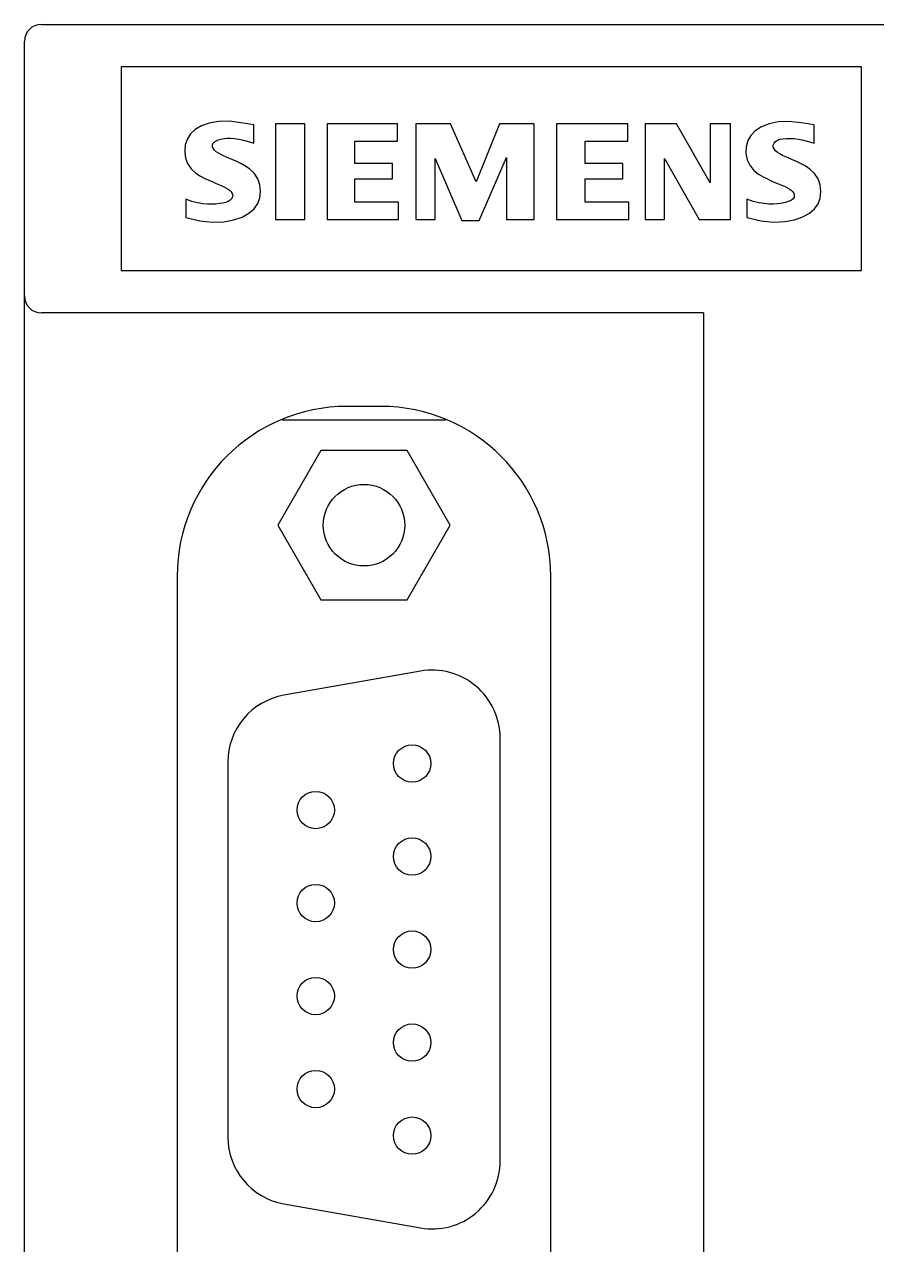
# Model space of a CAD drawing. Extents: x 10 to 952, y 6 to 232.
# Drawn here: x 670.12 to 688.46, y 179.97 to 206.23 of the extents above; entities that cross this region are included whole.
import ezdxf

# ---------------------------------------------------------------- set-up
doc = ezdxf.new("R2010")
doc.units = 0
doc.header["$LTSCALE"] = 5
doc.header["$MEASUREMENT"] = 0
doc.layers.get('0').update_dxf_attribs({"linetype": 'CONTINUOUS'})

msp = doc.modelspace()

# ---------------------------------------------------------------- linework, layer by layer
at = {"color": 7, "linetype": 'Continuous'}
for p, q in [((670.49, 206.229), (702.641, 206.229)), ((670.125, 119.277), (670.125, 205.864)), ((672.207, 205.316), (672.207, 200.932)), ((688.136, 205.316), (672.207, 205.316)), ((688.136, 200.932), (688.136, 205.316)), ((674.103, 204.103), (673.937, 204.044)), ((674.301, 204.138), (674.103, 204.103)), ((674.529, 204.143), (674.301, 204.138)), ((674.785, 204.114), (674.529, 204.143)), ((675.064, 204.066), (674.785, 204.114)), ((675.064, 203.672), (675.064, 204.066)), ((675.525, 204.088), (675.525, 202.028)), ((676.16, 204.088), (675.525, 204.088)), ((676.16, 202.028), (676.16, 204.088)), ((676.643, 204.088), (676.643, 202.028)), ((678.155, 204.088), (676.643, 204.088)), ((678.155, 203.715), (678.155, 204.088)), ((678.55, 204.088), (678.55, 202.028)), ((679.295, 204.088), (678.55, 204.088)), ((679.843, 202.839), (679.295, 204.088)), ((680.347, 204.088), (679.843, 202.839)), ((681.093, 204.088), (680.347, 204.088)), ((681.093, 202.028), (681.093, 204.088)), ((681.575, 204.088), (681.575, 202.028)), ((683.109, 204.088), (681.575, 204.088)), ((683.109, 203.715), (683.109, 204.088)), ((683.482, 204.088), (683.482, 202.028)), ((684.161, 204.088), (683.482, 204.088)), ((684.885, 202.817), (684.161, 204.088)), ((684.885, 204.088), (684.885, 202.817)), ((685.323, 204.088), (684.885, 204.088)), ((685.323, 202.028), (685.323, 204.088)), ((686.149, 204.089), (685.985, 204.022)), ((686.348, 204.13), (686.149, 204.089)), ((686.578, 204.139), (686.348, 204.13)), ((686.837, 204.112), (686.578, 204.139)), ((687.121, 204.066), (686.837, 204.112)), ((687.121, 203.672), (687.121, 204.066)), ((673.702, 203.873), (673.631, 203.763)), ((673.803, 203.966), (673.702, 203.873)), ((673.937, 204.044), (673.803, 203.966)), ((685.759, 203.84), (685.693, 203.727)), ((685.854, 203.938), (685.759, 203.84)), ((685.985, 204.022), (685.854, 203.938)), ((673.587, 203.635), (673.574, 203.49)), ((673.631, 203.763), (673.587, 203.635)), ((674.171, 203.63), (674.183, 203.666)), ((674.173, 203.593), (674.171, 203.63)), ((674.189, 203.557), (674.173, 203.593)), ((674.183, 203.666), (674.211, 203.697)), ((674.217, 203.521), (674.189, 203.557)), ((674.211, 203.697), (674.25, 203.723)), ((674.25, 203.723), (674.298, 203.744)), ((674.298, 203.744), (674.353, 203.761)), ((674.353, 203.761), (674.415, 203.773)), ((674.415, 203.773), (674.485, 203.78)), ((674.485, 203.78), (674.562, 203.78)), ((674.562, 203.78), (674.646, 203.774)), ((674.646, 203.774), (674.738, 203.76)), ((674.738, 203.76), (674.839, 203.739)), ((674.839, 203.739), (674.947, 203.709)), ((674.947, 203.709), (675.064, 203.672)), ((677.235, 203.233), (677.235, 203.715)), ((677.235, 203.715), (678.155, 203.715)), ((682.189, 203.233), (682.189, 203.715)), ((682.189, 203.715), (683.109, 203.715)), ((685.656, 203.596), (685.65, 203.452)), ((685.693, 203.727), (685.656, 203.596)), ((686.24, 203.631), (686.256, 203.673)), ((686.241, 203.59), (686.24, 203.631)), ((686.258, 203.548), (686.241, 203.59)), ((686.256, 203.673), (686.288, 203.711)), ((686.289, 203.509), (686.258, 203.548)), ((686.288, 203.711), (686.333, 203.738)), ((686.333, 203.738), (686.391, 203.757)), ((686.391, 203.757), (686.455, 203.769)), ((686.455, 203.769), (686.527, 203.775)), ((686.527, 203.775), (686.605, 203.776)), ((686.605, 203.776), (686.691, 203.772)), ((686.691, 203.772), (686.786, 203.76)), ((686.786, 203.76), (686.889, 203.741)), ((686.889, 203.741), (687, 203.712)), ((687, 203.712), (687.121, 203.672)), ((673.574, 203.49), (673.59, 203.353)), ((673.59, 203.353), (673.636, 203.233)), ((674.255, 203.489), (674.217, 203.521)), ((674.3, 203.46), (674.255, 203.489)), ((674.351, 203.431), (674.3, 203.46)), ((674.409, 203.403), (674.351, 203.431)), ((674.472, 203.375), (674.409, 203.403)), ((674.613, 203.312), (674.472, 203.375)), ((674.693, 203.275), (674.613, 203.312)), ((674.779, 203.233), (674.693, 203.275)), ((678.966, 202.028), (678.966, 203.343)), ((678.966, 203.343), (679.536, 202.006)), ((679.909, 202.006), (680.501, 203.365)), ((680.501, 203.365), (680.501, 202.028)), ((683.898, 202.028), (683.898, 203.343)), ((683.898, 203.343), (684.644, 202.028)), ((685.65, 203.452), (685.675, 203.317)), ((685.675, 203.317), (685.733, 203.196)), ((686.331, 203.474), (686.289, 203.509)), ((686.383, 203.442), (686.331, 203.474)), ((686.442, 203.411), (686.383, 203.442)), ((686.507, 203.381), (686.442, 203.411)), ((686.578, 203.349), (686.507, 203.381)), ((686.655, 203.315), (686.578, 203.349)), ((686.738, 203.278), (686.655, 203.315)), ((686.828, 203.235), (686.738, 203.278)), ((673.636, 203.233), (673.714, 203.12)), ((673.714, 203.12), (673.813, 203.028)), ((673.813, 203.028), (673.914, 202.964)), ((674.871, 203.183), (674.779, 203.233)), ((674.969, 203.118), (674.871, 203.183)), ((675.066, 203.025), (674.969, 203.118)), ((675.145, 202.908), (675.066, 203.025)), ((678.046, 203.233), (677.235, 203.233)), ((678.046, 202.904), (678.046, 203.233)), ((683, 203.233), (682.189, 203.233)), ((683, 202.904), (683, 203.233)), ((685.733, 203.196), (685.822, 203.087)), ((685.822, 203.087), (685.923, 203.004)), ((685.923, 203.004), (686.022, 202.947)), ((686.925, 203.184), (686.828, 203.235)), ((687.028, 203.116), (686.925, 203.184)), ((687.128, 203.02), (687.028, 203.116)), ((687.206, 202.903), (687.128, 203.02)), ((673.914, 202.964), (674.009, 202.916)), ((674.009, 202.916), (674.096, 202.875)), ((674.096, 202.875), (674.178, 202.84)), ((674.178, 202.84), (674.253, 202.808)), ((674.253, 202.808), (674.322, 202.778)), ((674.322, 202.778), (674.386, 202.75)), ((674.386, 202.75), (674.444, 202.722)), ((675.192, 202.777), (675.145, 202.908)), ((675.207, 202.633), (675.192, 202.777)), ((677.235, 202.4), (677.235, 202.904)), ((677.235, 202.904), (678.046, 202.904)), ((682.189, 202.4), (682.189, 202.904)), ((682.189, 202.904), (683, 202.904)), ((686.022, 202.947), (686.114, 202.902)), ((686.114, 202.902), (686.198, 202.864)), ((686.198, 202.864), (686.277, 202.83)), ((686.277, 202.83), (686.35, 202.8)), ((686.35, 202.8), (686.417, 202.771)), ((686.417, 202.771), (686.479, 202.744)), ((686.479, 202.744), (686.534, 202.717)), ((687.251, 202.776), (687.206, 202.903)), ((687.266, 202.634), (687.251, 202.776)), ((674.444, 202.722), (674.495, 202.693)), ((674.495, 202.693), (674.54, 202.662)), ((674.54, 202.662), (674.575, 202.628)), ((674.588, 202.48), (674.555, 202.447)), ((674.575, 202.628), (674.599, 202.591)), ((674.606, 202.517), (674.588, 202.48)), ((674.599, 202.591), (674.61, 202.554)), ((674.61, 202.554), (674.606, 202.517)), ((675.145, 202.371), (675.191, 202.494)), ((675.191, 202.494), (675.207, 202.633)), ((686.534, 202.717), (686.584, 202.689)), ((686.584, 202.689), (686.627, 202.659)), ((686.627, 202.659), (686.661, 202.625)), ((686.665, 202.478), (686.629, 202.447)), ((686.661, 202.625), (686.684, 202.589)), ((686.687, 202.514), (686.665, 202.478)), ((686.684, 202.589), (686.693, 202.552)), ((686.693, 202.552), (686.687, 202.514)), ((687.204, 202.369), (687.249, 202.491)), ((687.249, 202.491), (687.266, 202.634)), ((673.596, 202.466), (673.596, 202.071)), ((673.729, 202.42), (673.596, 202.466)), ((673.852, 202.389), (673.729, 202.42)), ((673.965, 202.37), (673.852, 202.389)), ((674.068, 202.361), (673.965, 202.37)), ((674.161, 202.359), (674.068, 202.361)), ((674.246, 202.363), (674.161, 202.359)), ((674.323, 202.371), (674.246, 202.363)), ((674.393, 202.383), (674.323, 202.371)), ((674.455, 202.399), (674.393, 202.383)), ((674.509, 202.42), (674.455, 202.399)), ((674.555, 202.447), (674.509, 202.42)), ((674.956, 202.165), (675.068, 202.261)), ((675.068, 202.261), (675.145, 202.371)), ((678.177, 202.4), (677.235, 202.4)), ((678.177, 202.028), (678.177, 202.4)), ((683.131, 202.4), (682.189, 202.4)), ((683.131, 202.028), (683.131, 202.4)), ((685.674, 202.466), (685.674, 202.071)), ((685.807, 202.42), (685.674, 202.466)), ((685.929, 202.39), (685.807, 202.42)), ((686.041, 202.372), (685.929, 202.39)), ((686.144, 202.363), (686.041, 202.372)), ((686.237, 202.362), (686.144, 202.363)), ((686.321, 202.366), (686.237, 202.362)), ((686.398, 202.375), (686.321, 202.366)), ((686.467, 202.387), (686.398, 202.375)), ((686.528, 202.403), (686.467, 202.387)), ((686.583, 202.422), (686.528, 202.403)), ((686.629, 202.447), (686.583, 202.422)), ((687.021, 202.166), (687.13, 202.262)), ((687.13, 202.262), (687.204, 202.369)), ((673.596, 202.071), (673.901, 202.001)), ((673.901, 202.001), (674.176, 201.974)), ((674.176, 201.974), (674.419, 201.983)), ((674.419, 201.983), (674.631, 202.021)), ((674.631, 202.021), (674.81, 202.083)), ((674.81, 202.083), (674.956, 202.165)), ((675.525, 202.028), (676.16, 202.028)), ((676.643, 202.028), (678.177, 202.028)), ((678.55, 202.028), (678.966, 202.028)), ((679.536, 202.006), (679.909, 202.006)), ((680.501, 202.028), (681.093, 202.028)), ((681.575, 202.028), (683.131, 202.028)), ((683.482, 202.028), (683.898, 202.028)), ((684.644, 202.028), (685.323, 202.028)), ((685.674, 202.071), (685.976, 202.002)), ((685.976, 202.002), (686.248, 201.976)), ((686.248, 201.976), (686.489, 201.985)), ((686.489, 201.985), (686.699, 202.023)), ((686.699, 202.023), (686.876, 202.085)), ((686.876, 202.085), (687.021, 202.166)), ((672.207, 200.932), (688.136, 200.932)), ((684.739, 200.018), (670.49, 200.018)), ((684.739, 200.018), (684.739, 172.617)), ((677.797, 198.009), (677.066, 198.009)), ((679.194, 197.713), (675.67, 197.713)), ((676.504, 197.059), (675.576, 195.451)), ((678.36, 197.059), (676.504, 197.059)), ((679.288, 195.451), (678.36, 197.059)), ((675.576, 195.451), (676.504, 193.844)), ((678.36, 193.844), (679.288, 195.451)), ((673.413, 194.355), (673.413, 178.28)), ((681.451, 178.28), (681.451, 194.355)), ((676.504, 193.844), (678.36, 193.844)), ((678.647, 192.309), (675.709, 191.791)), ((680.362, 181.765), (680.362, 190.87)), ((674.502, 190.352), (674.502, 182.283)), ((675.709, 180.844), (678.647, 180.326))]:
    msp.add_line(p, q, dxfattribs=at)
for centre, radius in [((677.432, 195.451), 0.877), ((678.469, 190.322), 0.402), ((676.394, 189.321), 0.402), ((678.469, 188.32), 0.402), ((676.394, 187.319), 0.402), ((678.469, 186.318), 0.402), ((676.394, 185.317), 0.402), ((678.469, 184.316), 0.402), ((676.394, 183.315), 0.402), ((678.469, 182.313), 0.402)]:
    msp.add_circle(centre, radius, dxfattribs=at)
for centre, radius, start, end in [((670.49, 205.864), 0.365, 90, 180), ((670.49, 200.384), 0.365, 180, 270), ((677.066, 194.355), 3.653, 90, 180), ((677.797, 194.355), 3.653, 0, 90), ((678.901, 190.87), 1.461, 0, 100), ((675.963, 190.352), 1.461, 100, 180), ((675.963, 182.283), 1.461, 180, 260), ((678.901, 181.765), 1.461, 260, 0)]:
    msp.add_arc(centre, radius, start, end, dxfattribs=at)

doc.saveas('drawing.dxf')
